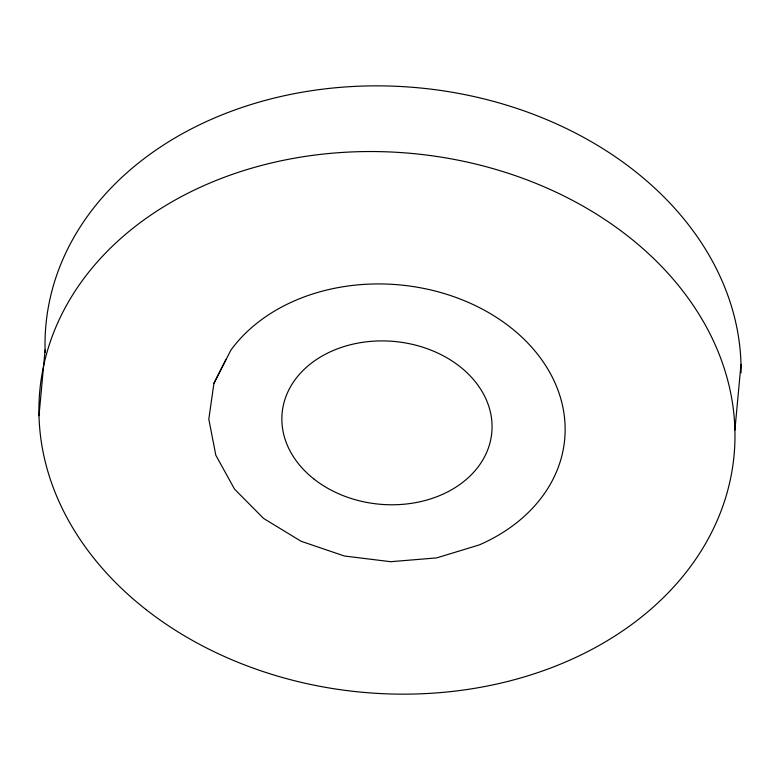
<?xml version="1.0" encoding="UTF-8"?>
<svg xmlns="http://www.w3.org/2000/svg" width="780" height="780" viewBox="0 0 780 780"><rect width="100%" height="100%" fill="white"/><g stroke="black" fill="none" stroke-linecap="round" stroke-linejoin="round"><path stroke-width="1.17" d="M39 415.662L45.094 349.976M734.906 430.024L741 364.338M213.925 383.351L208.806 419.162L215.826 455.227L234.507 489.089L263.581 518.427L301.06 541.261L344.399 556.013L390.634 561.697L436.615 557.914L479.212 544.937A178.493 138.518 5.3 0 0 510.325 327.249A178.493 138.518 5.3 0 0 230.831 350.22L213.925 383.351L225.82 359.736M45.172 352.365A348.621 270.543 5.3 0 1 389.795 86.044A348.621 270.543 5.3 0 1 741.058 372.84M314.184 479.222A105.281 81.705 5.3 0 0 489.021 446.131A105.281 81.705 5.3 0 0 357.659 343.161A105.281 81.705 5.3 0 0 314.184 479.222M145.987 609.541A348.621 270.543 5.3 0 0 724.913 499.97A348.621 270.543 5.3 0 0 289.965 159.013A348.621 270.543 5.3 0 0 145.987 609.541"/></g></svg>
